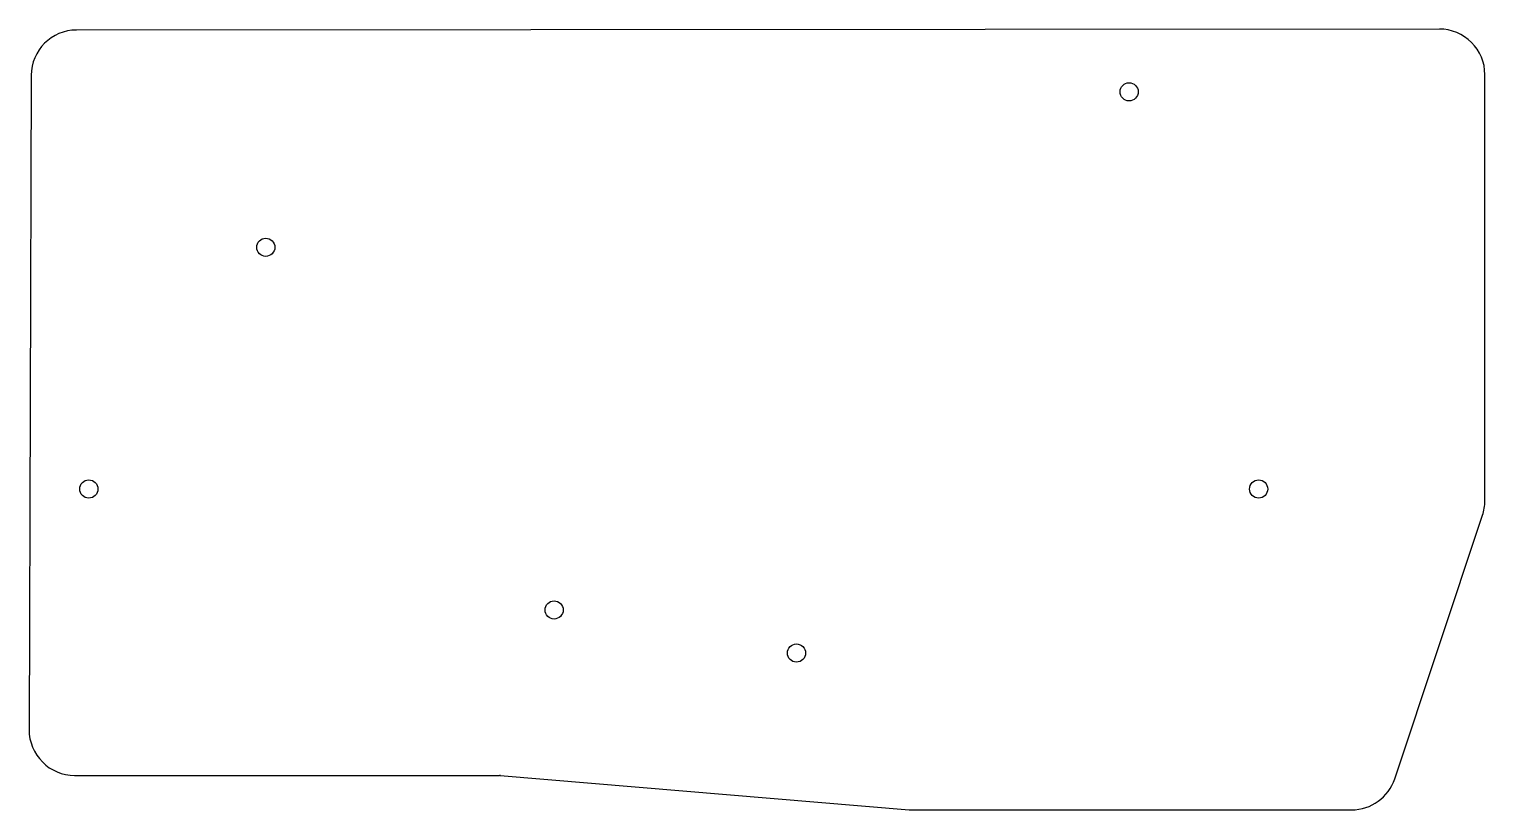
# Model space of a CAD drawing. Header units: millimetres. Extents: x 97 to 257, y -173 to -87.
import ezdxf

# ---------------------------------------------------------------- set-up
doc = ezdxf.new("R2010")
doc.units = ezdxf.units.MM

msp = doc.modelspace()

# ---------------------------------------------------------------- linework, layer by layer
at = {"linetype": 'CONTINUOUS'}
for p, q in [((251.95, -87.4), (101.99, -87.5)), ((96.99, -92.48), (96.76, -164.48)), ((256.95, -139.31), (256.95, -92.4)), ((247.03, -169.88), (256.69, -140.89)), ((101.76, -169.5), (148.53, -169.5)), ((148.61, -169.5), (193.61, -173.28)), ((194.03, -173.3), (242.29, -173.3))]:
    msp.add_line(p, q, dxfattribs=at)
for centre in [(217.8, -94.3), (122.8, -111.4), (103.33, -138), (232.05, -138), (154.53, -151.3), (181.2, -156.05)]:
    msp.add_circle(centre, 1, dxfattribs=at)
for centre, radius, start, end in [((101.99, -92.5), 5, 90.0367, 179.8164), ((251.95, -92.4), 5, 0, 90.0367), ((251.95, -139.31), 5, 341.565, 360), ((101.76, -164.5), 5, 179.8164, 270), ((148.53, -170.5), 1, 85.1992, 90), ((242.29, -168.3), 5, 270, 341.565), ((194.03, -168.3), 5, 265.1992, 270)]:
    msp.add_arc(centre, radius, start, end, dxfattribs=at)

doc.saveas('drawing.dxf')
